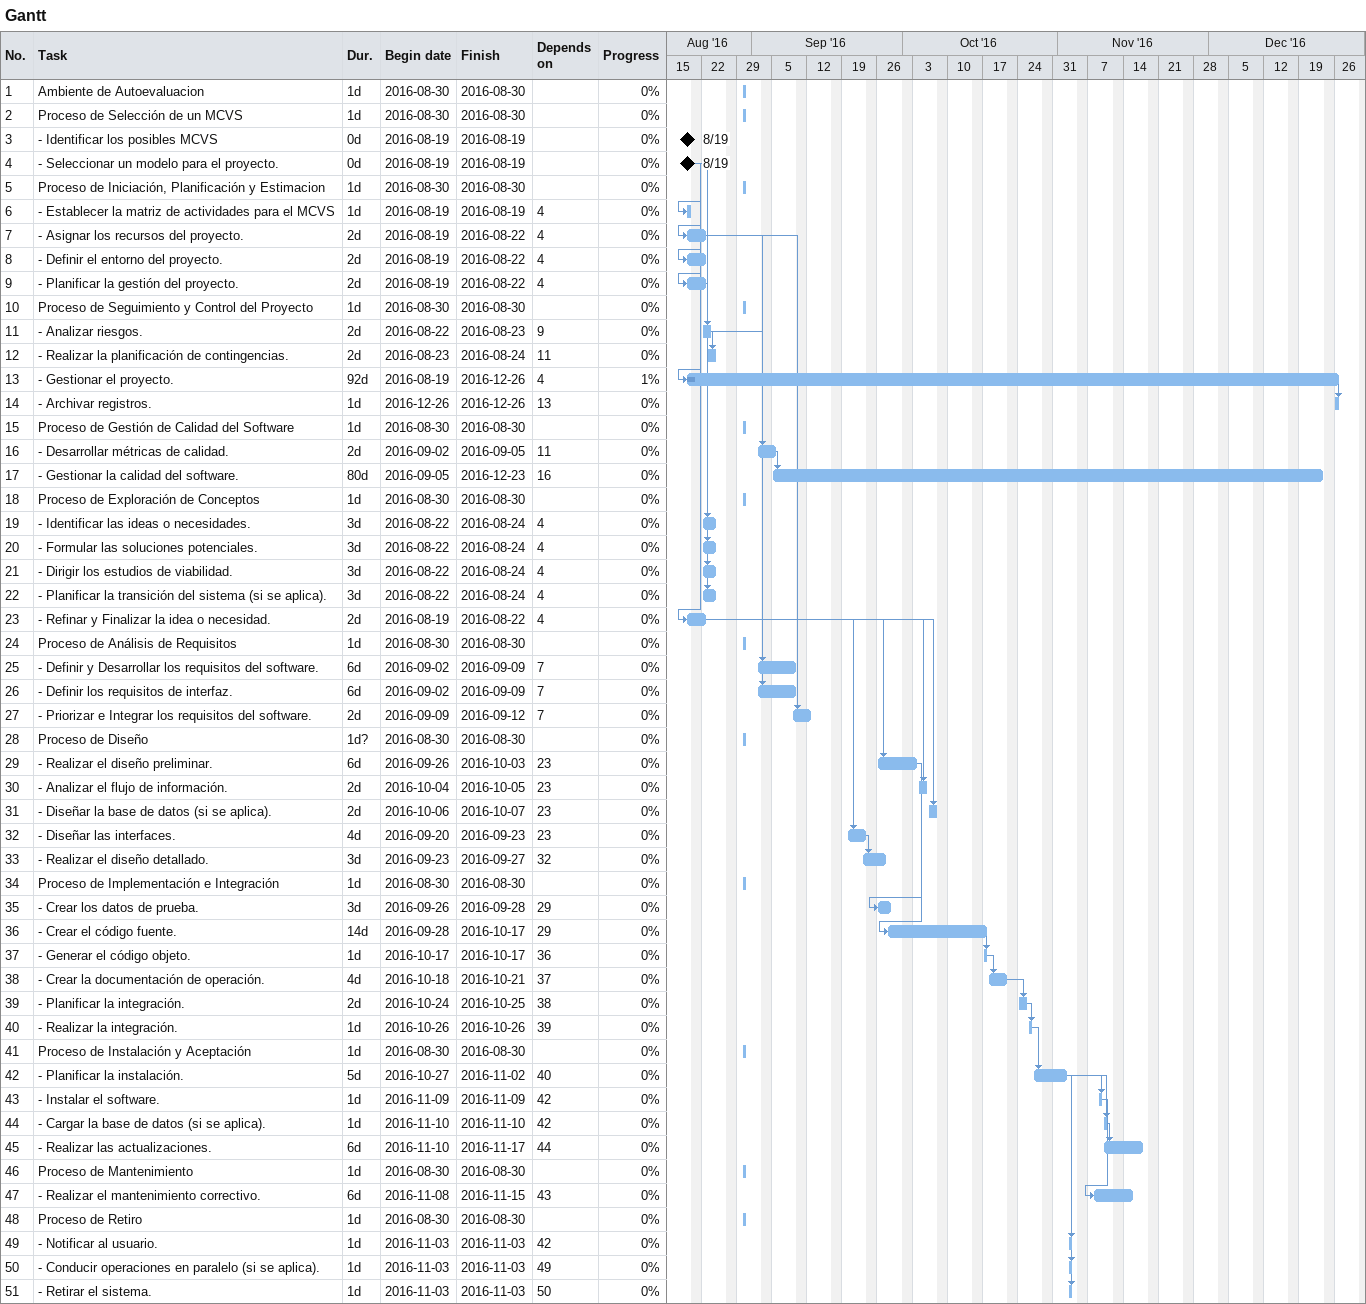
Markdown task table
Gantt

| ID | Task | Duration | Start | Finish | Predecessors | % complete |
|---|---|---|---|---|---|---|
| 1 | Ambiente de Autoevaluacion | 1d | 2016-08-30 | 2016-08-30 |  | 0 |
| 2 | Proceso de Selección de un MCVS | 1d | 2016-08-30 | 2016-08-30 |  | 0 |
| 3 | - Identificar los posibles MCVS | 0d | 2016-08-19 | 2016-08-19 |  | 0 |
| 4 | - Seleccionar un modelo para el proyecto. | 0d | 2016-08-19 | 2016-08-19 |  | 0 |
| 5 | Proceso de Iniciación, Planificación y Estimacion | 1d | 2016-08-30 | 2016-08-30 |  | 0 |
| 6 | - Establecer la matriz de actividades para el MCVS | 1d | 2016-08-19 | 2016-08-19 | 4 | 0 |
| 7 | - Asignar los recursos del proyecto. | 2d | 2016-08-19 | 2016-08-22 | 4 | 0 |
| 8 | - Definir el entorno del proyecto. | 2d | 2016-08-19 | 2016-08-22 | 4 | 0 |
| 9 | - Planificar la gestión del proyecto. | 2d | 2016-08-19 | 2016-08-22 | 4 | 0 |
| 10 | Proceso de Seguimiento y Control del Proyecto | 1d | 2016-08-30 | 2016-08-30 |  | 0 |
| 11 | - Analizar riesgos. | 2d | 2016-08-22 | 2016-08-23 | 9 | 0 |
| 12 | - Realizar la planificación de contingencias. | 2d | 2016-08-23 | 2016-08-24 | 11 | 0 |
| 13 | - Gestionar el proyecto. | 92d | 2016-08-19 | 2016-12-26 | 4 | 1 |
| 14 | - Archivar registros. | 1d | 2016-12-26 | 2016-12-26 | 13 | 0 |
| 15 | Proceso de Gestión de Calidad del Software | 1d | 2016-08-30 | 2016-08-30 |  | 0 |
| 16 | - Desarrollar métricas de calidad. | 2d | 2016-09-02 | 2016-09-05 | 11 | 0 |
| 17 | - Gestionar la calidad del software. | 80d | 2016-09-05 | 2016-12-23 | 16 | 0 |
| 18 | Proceso de Exploración de Conceptos | 1d | 2016-08-30 | 2016-08-30 |  | 0 |
| 19 | - Identificar las ideas o necesidades. | 3d | 2016-08-22 | 2016-08-24 | 4 | 0 |
| 20 | - Formular las soluciones potenciales. | 3d | 2016-08-22 | 2016-08-24 | 4 | 0 |
| 21 | - Dirigir los estudios de viabilidad. | 3d | 2016-08-22 | 2016-08-24 | 4 | 0 |
| 22 | - Planificar la transición del sistema (si se aplica). | 3d | 2016-08-22 | 2016-08-24 | 4 | 0 |
| 23 | - Refinar y Finalizar la idea o necesidad. | 2d | 2016-08-19 | 2016-08-22 | 4 | 0 |
| 24 | Proceso de Análisis de Requisitos | 1d | 2016-08-30 | 2016-08-30 |  | 0 |
| 25 | - Definir y Desarrollar los requisitos del software. | 6d | 2016-09-02 | 2016-09-09 | 7 | 0 |
| 26 | - Definir los requisitos de interfaz. | 6d | 2016-09-02 | 2016-09-09 | 7 | 0 |
| 27 | - Priorizar e Integrar los requisitos del software. | 2d | 2016-09-09 | 2016-09-12 | 7 | 0 |
| 28 | Proceso de Diseño | 1d? | 2016-08-30 | 2016-08-30 |  | 0 |
| 29 | - Realizar el diseño preliminar. | 6d | 2016-09-26 | 2016-10-03 | 23 | 0 |
| 30 | - Analizar el flujo de información. | 2d | 2016-10-04 | 2016-10-05 | 23 | 0 |
| 31 | - Diseñar la base de datos (si se aplica). | 2d | 2016-10-06 | 2016-10-07 | 23 | 0 |
| 32 | - Diseñar las interfaces. | 4d | 2016-09-20 | 2016-09-23 | 23 | 0 |
| 33 | - Realizar el diseño detallado. | 3d | 2016-09-23 | 2016-09-27 | 32 | 0 |
| 34 | Proceso de Implementación e Integración | 1d | 2016-08-30 | 2016-08-30 |  | 0 |
| 35 | - Crear los datos de prueba. | 3d | 2016-09-26 | 2016-09-28 | 29 | 0 |
| 36 | - Crear el código fuente. | 14d | 2016-09-28 | 2016-10-17 | 29 | 0 |
| 37 | - Generar el código objeto. | 1d | 2016-10-17 | 2016-10-17 | 36 | 0 |
| 38 | - Crear la documentación de operación. | 4d | 2016-10-18 | 2016-10-21 | 37 | 0 |
| 39 | - Planificar la integración. | 2d | 2016-10-24 | 2016-10-25 | 38 | 0 |
| 40 | - Realizar la integración. | 1d | 2016-10-26 | 2016-10-26 | 39 | 0 |
| 41 | Proceso de Instalación y Aceptación | 1d | 2016-08-30 | 2016-08-30 |  | 0 |
| 42 | - Planificar la instalación. | 5d | 2016-10-27 | 2016-11-02 | 40 | 0 |
| 43 | - Instalar el software. | 1d | 2016-11-09 | 2016-11-09 | 42 | 0 |
| 44 | - Cargar la base de datos (si se aplica). | 1d | 2016-11-10 | 2016-11-10 | 42 | 0 |
| 45 | - Realizar las actualizaciones. | 6d | 2016-11-10 | 2016-11-17 | 44 | 0 |
| 46 | Proceso de Mantenimiento | 1d | 2016-08-30 | 2016-08-30 |  | 0 |
| 47 | - Realizar el mantenimiento correctivo. | 6d | 2016-11-08 | 2016-11-15 | 43 | 0 |
| 48 | Proceso de Retiro | 1d | 2016-08-30 | 2016-08-30 |  | 0 |
| 49 | - Notificar al usuario. | 1d | 2016-11-03 | 2016-11-03 | 42 | 0 |
| 50 | - Conducir operaciones en paralelo (si se aplica). | 1d | 2016-11-03 | 2016-11-03 | 49 | 0 |
| 51 | - Retirar el sistema. | 1d | 2016-11-03 | 2016-11-03 | 50 | 0 |
